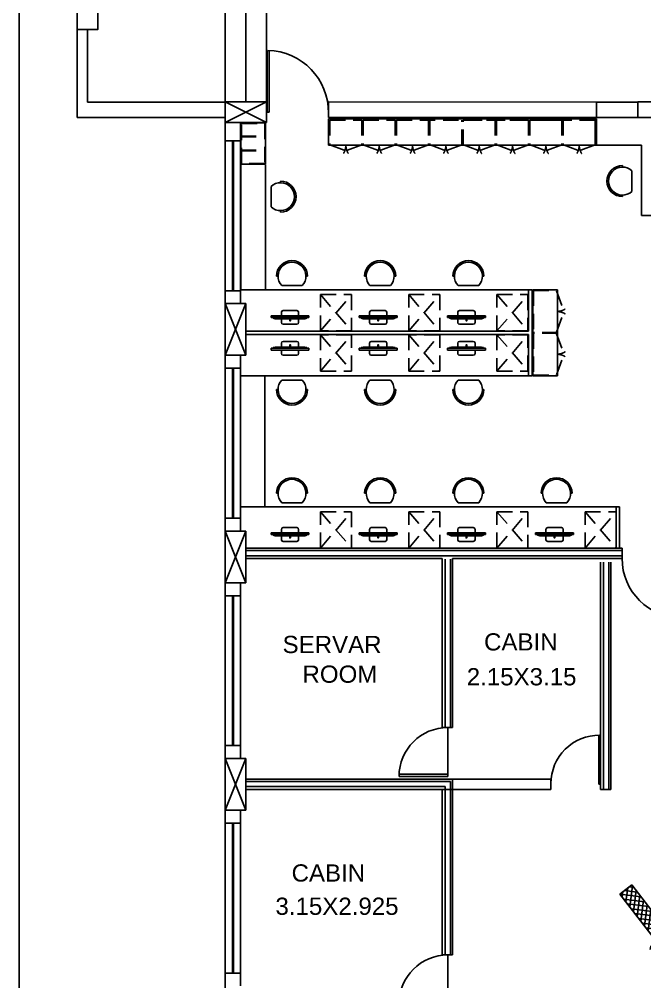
# Model space of a CAD drawing. Extents: x 681461 to 804584, y -183990 to -115925.
# Drawn here: x 681461 to 690539, y -139151 to -125186 of the extents above; entities that cross this region are included whole.
import ezdxf

# ---------------------------------------------------------------- set-up
doc = ezdxf.new("R2010")
doc.units = 0
doc.header["$LTSCALE"] = 900
doc.linetypes.add('HIDDEN', pattern=[0.375, 0.25, -0.125])
for name, color, linetype in [('1', 7, 'CONTINUOUS'), ('2', 7, 'CONTINUOUS'), ('COLUMN', 43, 'CONTINUOUS'), ('DOOR', 163, 'CONTINUOUS'), ('ELE', 50, 'CONTINUOUS'), ('TEXT', 2, 'CONTINUOUS'), ('WALL', 1, 'CONTINUOUS')]:
    doc.layers.add(name, color=color, linetype=linetype)
doc.styles.add('ROMANS', font='arial.ttf')

# ---------------------------------------------------------------- blocks, each defined once
blk = doc.blocks.new('*X78')
at = {"layer": 'DOOR', "color": 3, "linetype": 'CONTINUOUS'}
for p, q in [((690430, -137850), (690245, -137827)), ((690267, -137992), (690293, -137790)), ((690376, -137780), (690315, -137772)), ((690321, -138062), (690360, -137759)), ((690375, -138132), (690414, -137829)), ((690484, -137920), (690181, -137881)), ((690213, -137922), (690223, -137844)), ((690538, -137990), (690235, -137951)), ((690429, -138202), (690468, -137899)), ((690483, -138272), (690522, -137969)), ((690592, -138060), (690289, -138021)), ((690646, -138130), (690343, -138091)), ((690537, -138342), (690576, -138039)), ((690591, -138412), (690630, -138109)), ((690700, -138200), (690397, -138161)), ((690754, -138270), (690451, -138231)), ((690645, -138482), (690684, -138179)), ((690699, -138552), (690738, -138249)), ((690808, -138340), (690505, -138301)), ((690862, -138410), (690559, -138371)), ((690736, -138757), (690792, -138319)), ((690794, -138795), (690846, -138389)), ((690911, -138870), (690976, -138363)), ((691013, -138366), (690978, -138361)), ((691057, -138498), (690613, -138441)), ((691078, -138563), (690668, -138511)), ((690852, -138832), (690906, -138417)), ((691035, -138432), (690908, -138415)), ((690969, -138908), (691031, -138421)), ((690620, -138682), (690626, -138633)), ((691122, -138695), (690628, -138632)), ((690678, -138720), (690696, -138579)), ((691100, -138629), (690698, -138578)), ((691027, -138945), (691077, -138558)), ((691143, -138761), (690642, -138696)), ((691165, -138826), (690764, -138775)), ((691085, -138983), (691122, -138696)), ((691187, -138892), (690885, -138854)), ((691209, -138958), (691007, -138932)), ((691143, -139020), (691167, -138833)), ((691230, -139024), (691129, -139011)), ((691202, -139058), (691213, -138971)), ((691252, -139090), (691250, -139089))]:
    blk.add_line(p, q, dxfattribs=at)

msp = doc.modelspace()

# ---------------------------------------------------------------- linework, layer by layer
at = {"layer": '1', "linetype": 'CONTINUOUS'}
for p, q in [((690215.255, -127331.152), (690215.267, -127308.652)), ((690215.255, -127331.152), (690215.267, -127308.652)), ((690352, -127384.265), (690352, -127683.735)), ((685116, -127610.563), (685116, -127910.033)), ((685252.745, -127557.45), (685252.733, -127534.95)), ((685252.745, -127557.45), (685252.733, -127534.95)), ((690215.041, -127759.348), (690215.053, -127736.848)), ((690215.041, -127759.348), (690215.053, -127736.848)), ((685252.959, -127985.646), (685252.947, -127963.146)), ((685252.959, -127985.646), (685252.947, -127963.146)), ((685194.141, -128914.041), (685216.641, -128914.053)), ((685194.141, -128914.041), (685216.641, -128914.053)), ((685622.338, -128914.255), (685644.838, -128914.267)), ((685622.338, -128914.255), (685644.838, -128914.267)), ((686474.141, -128914.041), (686496.641, -128914.053)), ((686474.141, -128914.041), (686496.641, -128914.053)), ((686902.338, -128914.255), (686924.838, -128914.267)), ((686902.338, -128914.255), (686924.838, -128914.267)), ((687754.141, -128914.041), (687776.641, -128914.053)), ((687754.141, -128914.041), (687776.641, -128914.053)), ((688182.338, -128914.255), (688204.838, -128914.267)), ((688182.338, -128914.255), (688204.838, -128914.267)), ((685569.225, -129051), (685269.754, -129051)), ((686849.225, -129051), (686549.754, -129051)), ((688129.225, -129051), (687829.754, -129051)), ((685569.225, -130421.298), (685269.754, -130421.298)), ((686849.225, -130421.298), (686549.754, -130421.298)), ((688129.225, -130421.298), (687829.754, -130421.298)), ((685194.141, -130558.257), (685216.641, -130558.245)), ((685194.141, -130558.257), (685216.641, -130558.245)), ((685622.338, -130558.043), (685644.838, -130558.031)), ((685622.338, -130558.043), (685644.838, -130558.031)), ((686474.141, -130558.257), (686496.641, -130558.245)), ((686474.141, -130558.257), (686496.641, -130558.245)), ((686902.338, -130558.043), (686924.838, -130558.031)), ((686902.338, -130558.043), (686924.838, -130558.031)), ((687754.141, -130558.257), (687776.641, -130558.245)), ((687754.141, -130558.257), (687776.641, -130558.245)), ((688182.338, -130558.043), (688204.838, -130558.031)), ((688182.338, -130558.043), (688204.838, -130558.031)), ((685194.141, -132064.041), (685216.641, -132064.053)), ((685194.141, -132064.041), (685216.641, -132064.053)), ((685622.338, -132064.255), (685644.838, -132064.267)), ((685622.338, -132064.255), (685644.838, -132064.267)), ((686474.141, -132064.041), (686496.641, -132064.053)), ((686474.141, -132064.041), (686496.641, -132064.053)), ((686902.338, -132064.255), (686924.838, -132064.267)), ((686902.338, -132064.255), (686924.838, -132064.267)), ((687754.141, -132064.041), (687776.641, -132064.053)), ((687754.141, -132064.041), (687776.641, -132064.053)), ((688182.338, -132064.255), (688204.838, -132064.267)), ((688182.338, -132064.255), (688204.838, -132064.267)), ((689034.141, -132064.041), (689056.641, -132064.053)), ((689034.141, -132064.041), (689056.641, -132064.053)), ((689462.338, -132064.255), (689484.838, -132064.267)), ((689462.338, -132064.255), (689484.838, -132064.267)), ((685569.225, -132201), (685269.754, -132201)), ((686849.225, -132201), (686549.754, -132201)), ((688129.225, -132201), (687829.754, -132201)), ((689409.225, -132201), (689109.754, -132201))]:
    msp.add_line(p, q, dxfattribs=at)
at = {"layer": '1', "color": 4, "linetype": 'HIDDEN'}
for p, q in [((685834.489, -129181.149), (686284.489, -129711.149)), ((685834.489, -129708), (686284.489, -129181.149)), ((687114.489, -129181.149), (687564.489, -129711.149)), ((687114.489, -129708), (687564.489, -129181.149)), ((688394.489, -129181.149), (688844.489, -129711.149)), ((688394.489, -129708), (688844.489, -129181.149)), ((685834.489, -130291.149), (686284.489, -129761.149)), ((685834.489, -129764.298), (686284.489, -130291.149)), ((687114.489, -130291.149), (687564.489, -129761.149)), ((687114.489, -129764.298), (687564.489, -130291.149)), ((688394.489, -130291.149), (688844.489, -129761.149)), ((688394.489, -129764.298), (688844.489, -130291.149)), ((685834.489, -132331.149), (686284.489, -132861.149)), ((685834.489, -132858), (686284.489, -132331.149)), ((687114.489, -132331.149), (687564.489, -132861.149)), ((687114.489, -132858), (687564.489, -132331.149)), ((688394.489, -132331.149), (688844.489, -132861.149)), ((688394.489, -132858), (688844.489, -132331.149)), ((689674.489, -132331.149), (690124.489, -132861.149)), ((689674.489, -132858), (690124.489, -132331.149))]:
    msp.add_line(p, q, dxfattribs=at)
at = {"layer": '1', "color": 252}
for p, q in [((687683, -135471), (687683, -136171)), ((689870.532, -136286), (689870.532, -135575.268)), ((689882.823, -136286), (689882.823, -135575.263)), ((686974.496, -136139), (687683, -136139)), ((686973.774, -136171), (687683, -136171)), ((689870.532, -136286), (689899.489, -136286)), ((687683, -138771), (687683, -139471))]:
    msp.add_line(p, q, dxfattribs=at)
at = {"layer": '1', "linetype": 'CONTINUOUS'}
for points in [[(690215.267, -127308.652), (690171.301, -127312.96), (690129.021, -127325.762), (690090.051, -127346.567), (690055.888, -127374.575), (690027.846, -127408.71), (690007.002, -127447.659), (689994.158, -127489.926), (689989.806, -127533.887), (689994.114, -127577.853), (690006.916, -127620.133), (690027.721, -127659.103), (690055.729, -127693.266), (690089.864, -127721.308), (690128.813, -127742.152), (690171.08, -127754.996), (690215.041, -127759.348)], [(690215.267, -127308.652), (690171.301, -127312.96), (690129.021, -127325.762), (690090.051, -127346.567), (690055.888, -127374.575), (690027.846, -127408.71), (690007.002, -127447.659), (689994.158, -127489.926), (689989.806, -127533.887), (689994.114, -127577.853), (690006.916, -127620.133), (690027.721, -127659.103), (690055.729, -127693.266), (690089.864, -127721.308), (690128.813, -127742.152), (690171.08, -127754.996), (690215.041, -127759.348)], [(690352, -127384.265), (690320.808, -127360.839), (690285.709, -127343.817), (690248, -127333.828), (690209.077, -127331.243), (690170.378, -127336.155), (690133.336, -127348.384), (690099.319, -127367.478), (690069.586, -127392.729), (690045.236, -127423.206), (690027.17, -127457.779), (690016.056, -127495.172), (690012.306, -127534), (690016.056, -127572.828), (690027.17, -127610.221), (690045.236, -127644.794), (690069.586, -127675.271), (690099.319, -127700.522), (690133.336, -127719.616), (690170.378, -127731.845), (690209.077, -127736.757), (690248, -127734.172), (690285.709, -127724.183), (690320.808, -127707.161), (690352, -127683.735)], [(685116, -127610.563), (685147.192, -127587.137), (685182.291, -127570.115), (685220, -127560.127), (685258.923, -127557.541), (685297.622, -127562.453), (685334.664, -127574.682), (685368.681, -127593.776), (685398.414, -127619.027), (685422.764, -127649.504), (685440.83, -127684.077), (685451.944, -127721.47), (685455.694, -127760.298), (685451.944, -127799.126), (685440.83, -127836.519), (685422.764, -127871.092), (685398.414, -127901.569), (685368.681, -127926.82), (685334.664, -127945.914), (685297.622, -127958.143), (685258.923, -127963.055), (685220, -127960.47), (685182.291, -127950.481), (685147.192, -127933.459), (685116, -127910.033)], [(685252.733, -127534.95), (685296.699, -127539.258), (685338.979, -127552.06), (685377.949, -127572.865), (685412.112, -127600.873), (685440.154, -127635.008), (685460.998, -127673.957), (685473.842, -127716.224), (685478.194, -127760.185), (685473.886, -127804.151), (685461.084, -127846.431), (685440.279, -127885.401), (685412.271, -127919.564), (685378.136, -127947.606), (685339.187, -127968.45), (685296.92, -127981.294), (685252.959, -127985.646)], [(685252.733, -127534.95), (685296.699, -127539.258), (685338.979, -127552.06), (685377.949, -127572.865), (685412.112, -127600.873), (685440.154, -127635.008), (685460.998, -127673.957), (685473.842, -127716.224), (685478.194, -127760.185), (685473.886, -127804.151), (685461.084, -127846.431), (685440.279, -127885.401), (685412.271, -127919.564), (685378.136, -127947.606), (685339.187, -127968.45), (685296.92, -127981.294), (685252.959, -127985.646)], [(685644.838, -128914.267), (685640.53, -128870.301), (685627.727, -128828.021), (685606.922, -128789.051), (685578.914, -128754.888), (685544.78, -128726.846), (685505.831, -128706.002), (685463.563, -128693.158), (685419.602, -128688.806), (685375.637, -128693.114), (685333.356, -128705.916), (685294.386, -128726.721), (685260.224, -128754.729), (685232.182, -128788.864), (685211.338, -128827.813), (685198.493, -128870.08), (685194.141, -128914.041)], [(685644.838, -128914.267), (685640.53, -128870.301), (685627.727, -128828.021), (685606.922, -128789.051), (685578.914, -128754.888), (685544.78, -128726.846), (685505.831, -128706.002), (685463.563, -128693.158), (685419.602, -128688.806), (685375.637, -128693.114), (685333.356, -128705.916), (685294.386, -128726.721), (685260.224, -128754.729), (685232.182, -128788.864), (685211.338, -128827.813), (685198.493, -128870.08), (685194.141, -128914.041)], [(685569.225, -129051), (685592.651, -129019.808), (685609.672, -128984.709), (685619.661, -128947), (685622.247, -128908.077), (685617.334, -128869.378), (685605.105, -128832.336), (685586.012, -128798.319), (685560.76, -128768.586), (685530.284, -128744.236), (685495.71, -128726.17), (685458.318, -128715.056), (685419.489, -128711.306), (685380.661, -128715.056), (685343.269, -128726.17), (685308.695, -128744.236), (685278.219, -128768.586), (685252.967, -128798.319), (685233.874, -128832.336), (685221.645, -128869.378), (685216.732, -128908.077), (685219.318, -128947), (685229.307, -128984.709), (685246.328, -129019.808), (685269.754, -129051)], [(686924.838, -128914.267), (686920.53, -128870.301), (686907.727, -128828.021), (686886.922, -128789.051), (686858.914, -128754.888), (686824.78, -128726.846), (686785.831, -128706.002), (686743.563, -128693.158), (686699.602, -128688.806), (686655.637, -128693.114), (686613.356, -128705.916), (686574.386, -128726.721), (686540.224, -128754.729), (686512.182, -128788.864), (686491.338, -128827.813), (686478.493, -128870.08), (686474.141, -128914.041)], [(686924.838, -128914.267), (686920.53, -128870.301), (686907.727, -128828.021), (686886.922, -128789.051), (686858.914, -128754.888), (686824.78, -128726.846), (686785.831, -128706.002), (686743.563, -128693.158), (686699.602, -128688.806), (686655.637, -128693.114), (686613.356, -128705.916), (686574.386, -128726.721), (686540.224, -128754.729), (686512.182, -128788.864), (686491.338, -128827.813), (686478.493, -128870.08), (686474.141, -128914.041)], [(686849.225, -129051), (686872.651, -129019.808), (686889.672, -128984.709), (686899.661, -128947), (686902.247, -128908.077), (686897.334, -128869.378), (686885.105, -128832.336), (686866.012, -128798.319), (686840.76, -128768.586), (686810.284, -128744.236), (686775.71, -128726.17), (686738.318, -128715.056), (686699.489, -128711.306), (686660.661, -128715.056), (686623.269, -128726.17), (686588.695, -128744.236), (686558.219, -128768.586), (686532.967, -128798.319), (686513.874, -128832.336), (686501.645, -128869.378), (686496.732, -128908.077), (686499.318, -128947), (686509.307, -128984.709), (686526.328, -129019.808), (686549.754, -129051)], [(688204.838, -128914.267), (688200.53, -128870.301), (688187.727, -128828.021), (688166.922, -128789.051), (688138.914, -128754.888), (688104.78, -128726.846), (688065.831, -128706.002), (688023.563, -128693.158), (687979.602, -128688.806), (687935.637, -128693.114), (687893.356, -128705.916), (687854.386, -128726.721), (687820.224, -128754.729), (687792.182, -128788.864), (687771.338, -128827.813), (687758.493, -128870.08), (687754.141, -128914.041)], [(688204.838, -128914.267), (688200.53, -128870.301), (688187.727, -128828.021), (688166.922, -128789.051), (688138.914, -128754.888), (688104.78, -128726.846), (688065.831, -128706.002), (688023.563, -128693.158), (687979.602, -128688.806), (687935.637, -128693.114), (687893.356, -128705.916), (687854.386, -128726.721), (687820.224, -128754.729), (687792.182, -128788.864), (687771.338, -128827.813), (687758.493, -128870.08), (687754.141, -128914.041)], [(688129.225, -129051), (688152.651, -129019.808), (688169.672, -128984.709), (688179.661, -128947), (688182.247, -128908.077), (688177.334, -128869.378), (688165.105, -128832.336), (688146.012, -128798.319), (688120.76, -128768.586), (688090.284, -128744.236), (688055.71, -128726.17), (688018.318, -128715.056), (687979.489, -128711.306), (687940.661, -128715.056), (687903.269, -128726.17), (687868.695, -128744.236), (687838.219, -128768.586), (687812.967, -128798.319), (687793.874, -128832.336), (687781.645, -128869.378), (687776.732, -128908.077), (687779.318, -128947), (687789.307, -128984.709), (687806.328, -129019.808), (687829.754, -129051)], [(685569.225, -130421.298), (685592.651, -130452.49), (685609.672, -130487.589), (685619.661, -130525.298), (685622.247, -130564.221), (685617.334, -130602.92), (685605.105, -130639.962), (685586.012, -130673.979), (685560.76, -130703.712), (685530.284, -130728.062), (685495.71, -130746.128), (685458.318, -130757.242), (685419.489, -130760.992), (685380.661, -130757.242), (685343.269, -130746.128), (685308.695, -130728.062), (685278.219, -130703.712), (685252.967, -130673.979), (685233.874, -130639.962), (685221.645, -130602.92), (685216.732, -130564.221), (685219.318, -130525.298), (685229.307, -130487.589), (685246.328, -130452.49), (685269.754, -130421.298)], [(686849.225, -130421.298), (686872.651, -130452.49), (686889.672, -130487.589), (686899.661, -130525.298), (686902.247, -130564.221), (686897.334, -130602.92), (686885.105, -130639.962), (686866.012, -130673.979), (686840.76, -130703.712), (686810.284, -130728.062), (686775.71, -130746.128), (686738.318, -130757.242), (686699.489, -130760.992), (686660.661, -130757.242), (686623.269, -130746.128), (686588.695, -130728.062), (686558.219, -130703.712), (686532.967, -130673.979), (686513.874, -130639.962), (686501.645, -130602.92), (686496.732, -130564.221), (686499.318, -130525.298), (686509.307, -130487.589), (686526.328, -130452.49), (686549.754, -130421.298)], [(688129.225, -130421.298), (688152.651, -130452.49), (688169.672, -130487.589), (688179.661, -130525.298), (688182.247, -130564.221), (688177.334, -130602.92), (688165.105, -130639.962), (688146.012, -130673.979), (688120.76, -130703.712), (688090.284, -130728.062), (688055.71, -130746.128), (688018.318, -130757.242), (687979.489, -130760.992), (687940.661, -130757.242), (687903.269, -130746.128), (687868.695, -130728.062), (687838.219, -130703.712), (687812.967, -130673.979), (687793.874, -130639.962), (687781.645, -130602.92), (687776.732, -130564.221), (687779.318, -130525.298), (687789.307, -130487.589), (687806.328, -130452.49), (687829.754, -130421.298)], [(685644.838, -130558.031), (685640.53, -130601.997), (685627.727, -130644.277), (685606.922, -130683.247), (685578.914, -130717.41), (685544.78, -130745.452), (685505.831, -130766.296), (685463.563, -130779.14), (685419.602, -130783.492), (685375.637, -130779.184), (685333.356, -130766.382), (685294.386, -130745.577), (685260.224, -130717.569), (685232.182, -130683.434), (685211.338, -130644.485), (685198.493, -130602.218), (685194.141, -130558.257)], [(685644.838, -130558.031), (685640.53, -130601.997), (685627.727, -130644.277), (685606.922, -130683.247), (685578.914, -130717.41), (685544.78, -130745.452), (685505.831, -130766.296), (685463.563, -130779.14), (685419.602, -130783.492), (685375.637, -130779.184), (685333.356, -130766.382), (685294.386, -130745.577), (685260.224, -130717.569), (685232.182, -130683.434), (685211.338, -130644.485), (685198.493, -130602.218), (685194.141, -130558.257)], [(686924.838, -130558.031), (686920.53, -130601.997), (686907.727, -130644.277), (686886.922, -130683.247), (686858.914, -130717.41), (686824.78, -130745.452), (686785.831, -130766.296), (686743.563, -130779.14), (686699.602, -130783.492), (686655.637, -130779.184), (686613.356, -130766.382), (686574.386, -130745.577), (686540.224, -130717.569), (686512.182, -130683.434), (686491.338, -130644.485), (686478.493, -130602.218), (686474.141, -130558.257)], [(686924.838, -130558.031), (686920.53, -130601.997), (686907.727, -130644.277), (686886.922, -130683.247), (686858.914, -130717.41), (686824.78, -130745.452), (686785.831, -130766.296), (686743.563, -130779.14), (686699.602, -130783.492), (686655.637, -130779.184), (686613.356, -130766.382), (686574.386, -130745.577), (686540.224, -130717.569), (686512.182, -130683.434), (686491.338, -130644.485), (686478.493, -130602.218), (686474.141, -130558.257)], [(688204.838, -130558.031), (688200.53, -130601.997), (688187.727, -130644.277), (688166.922, -130683.247), (688138.914, -130717.41), (688104.78, -130745.452), (688065.831, -130766.296), (688023.563, -130779.14), (687979.602, -130783.492), (687935.637, -130779.184), (687893.356, -130766.382), (687854.386, -130745.577), (687820.224, -130717.569), (687792.182, -130683.434), (687771.338, -130644.485), (687758.493, -130602.218), (687754.141, -130558.257)], [(688204.838, -130558.031), (688200.53, -130601.997), (688187.727, -130644.277), (688166.922, -130683.247), (688138.914, -130717.41), (688104.78, -130745.452), (688065.831, -130766.296), (688023.563, -130779.14), (687979.602, -130783.492), (687935.637, -130779.184), (687893.356, -130766.382), (687854.386, -130745.577), (687820.224, -130717.569), (687792.182, -130683.434), (687771.338, -130644.485), (687758.493, -130602.218), (687754.141, -130558.257)], [(685644.838, -132064.267), (685640.53, -132020.301), (685627.727, -131978.021), (685606.922, -131939.051), (685578.914, -131904.888), (685544.78, -131876.846), (685505.831, -131856.002), (685463.563, -131843.158), (685419.602, -131838.806), (685375.637, -131843.114), (685333.356, -131855.916), (685294.386, -131876.721), (685260.224, -131904.729), (685232.182, -131938.864), (685211.338, -131977.813), (685198.493, -132020.08), (685194.141, -132064.041)], [(685644.838, -132064.267), (685640.53, -132020.301), (685627.727, -131978.021), (685606.922, -131939.051), (685578.914, -131904.888), (685544.78, -131876.846), (685505.831, -131856.002), (685463.563, -131843.158), (685419.602, -131838.806), (685375.637, -131843.114), (685333.356, -131855.916), (685294.386, -131876.721), (685260.224, -131904.729), (685232.182, -131938.864), (685211.338, -131977.813), (685198.493, -132020.08), (685194.141, -132064.041)], [(685569.225, -132201), (685592.651, -132169.808), (685609.672, -132134.709), (685619.661, -132097), (685622.247, -132058.077), (685617.334, -132019.378), (685605.105, -131982.336), (685586.012, -131948.319), (685560.76, -131918.586), (685530.284, -131894.236), (685495.71, -131876.17), (685458.318, -131865.056), (685419.489, -131861.306), (685380.661, -131865.056), (685343.269, -131876.17), (685308.695, -131894.236), (685278.219, -131918.586), (685252.967, -131948.319), (685233.874, -131982.336), (685221.645, -132019.378), (685216.732, -132058.077), (685219.318, -132097), (685229.307, -132134.709), (685246.328, -132169.808), (685269.754, -132201)], [(686924.838, -132064.267), (686920.53, -132020.301), (686907.727, -131978.021), (686886.922, -131939.051), (686858.914, -131904.888), (686824.78, -131876.846), (686785.831, -131856.002), (686743.563, -131843.158), (686699.602, -131838.806), (686655.637, -131843.114), (686613.356, -131855.916), (686574.386, -131876.721), (686540.224, -131904.729), (686512.182, -131938.864), (686491.338, -131977.813), (686478.493, -132020.08), (686474.141, -132064.041)], [(686924.838, -132064.267), (686920.53, -132020.301), (686907.727, -131978.021), (686886.922, -131939.051), (686858.914, -131904.888), (686824.78, -131876.846), (686785.831, -131856.002), (686743.563, -131843.158), (686699.602, -131838.806), (686655.637, -131843.114), (686613.356, -131855.916), (686574.386, -131876.721), (686540.224, -131904.729), (686512.182, -131938.864), (686491.338, -131977.813), (686478.493, -132020.08), (686474.141, -132064.041)], [(686849.225, -132201), (686872.651, -132169.808), (686889.672, -132134.709), (686899.661, -132097), (686902.247, -132058.077), (686897.334, -132019.378), (686885.105, -131982.336), (686866.012, -131948.319), (686840.76, -131918.586), (686810.284, -131894.236), (686775.71, -131876.17), (686738.318, -131865.056), (686699.489, -131861.306), (686660.661, -131865.056), (686623.269, -131876.17), (686588.695, -131894.236), (686558.219, -131918.586), (686532.967, -131948.319), (686513.874, -131982.336), (686501.645, -132019.378), (686496.732, -132058.077), (686499.318, -132097), (686509.307, -132134.709), (686526.328, -132169.808), (686549.754, -132201)], [(688204.838, -132064.267), (688200.53, -132020.301), (688187.727, -131978.021), (688166.922, -131939.051), (688138.914, -131904.888), (688104.78, -131876.846), (688065.831, -131856.002), (688023.563, -131843.158), (687979.602, -131838.806), (687935.637, -131843.114), (687893.356, -131855.916), (687854.386, -131876.721), (687820.224, -131904.729), (687792.182, -131938.864), (687771.338, -131977.813), (687758.493, -132020.08), (687754.141, -132064.041)], [(688204.838, -132064.267), (688200.53, -132020.301), (688187.727, -131978.021), (688166.922, -131939.051), (688138.914, -131904.888), (688104.78, -131876.846), (688065.831, -131856.002), (688023.563, -131843.158), (687979.602, -131838.806), (687935.637, -131843.114), (687893.356, -131855.916), (687854.386, -131876.721), (687820.224, -131904.729), (687792.182, -131938.864), (687771.338, -131977.813), (687758.493, -132020.08), (687754.141, -132064.041)], [(688129.225, -132201), (688152.651, -132169.808), (688169.672, -132134.709), (688179.661, -132097), (688182.247, -132058.077), (688177.334, -132019.378), (688165.105, -131982.336), (688146.012, -131948.319), (688120.76, -131918.586), (688090.284, -131894.236), (688055.71, -131876.17), (688018.318, -131865.056), (687979.489, -131861.306), (687940.661, -131865.056), (687903.269, -131876.17), (687868.695, -131894.236), (687838.219, -131918.586), (687812.967, -131948.319), (687793.874, -131982.336), (687781.645, -132019.378), (687776.732, -132058.077), (687779.318, -132097), (687789.307, -132134.709), (687806.328, -132169.808), (687829.754, -132201)], [(689484.838, -132064.267), (689480.53, -132020.301), (689467.727, -131978.021), (689446.922, -131939.051), (689418.914, -131904.888), (689384.78, -131876.846), (689345.831, -131856.002), (689303.563, -131843.158), (689259.602, -131838.806), (689215.637, -131843.114), (689173.356, -131855.916), (689134.386, -131876.721), (689100.224, -131904.729), (689072.182, -131938.864), (689051.338, -131977.813), (689038.493, -132020.08), (689034.141, -132064.041)], [(689484.838, -132064.267), (689480.53, -132020.301), (689467.727, -131978.021), (689446.922, -131939.051), (689418.914, -131904.888), (689384.78, -131876.846), (689345.831, -131856.002), (689303.563, -131843.158), (689259.602, -131838.806), (689215.637, -131843.114), (689173.356, -131855.916), (689134.386, -131876.721), (689100.224, -131904.729), (689072.182, -131938.864), (689051.338, -131977.813), (689038.493, -132020.08), (689034.141, -132064.041)], [(689409.225, -132201), (689432.651, -132169.808), (689449.672, -132134.709), (689459.661, -132097), (689462.247, -132058.077), (689457.334, -132019.378), (689445.105, -131982.336), (689426.012, -131948.319), (689400.76, -131918.586), (689370.284, -131894.236), (689335.71, -131876.17), (689298.318, -131865.056), (689259.489, -131861.306), (689220.661, -131865.056), (689183.269, -131876.17), (689148.695, -131894.236), (689118.219, -131918.586), (689092.967, -131948.319), (689073.874, -131982.336), (689061.645, -132019.378), (689056.732, -132058.077), (689059.318, -132097), (689069.307, -132134.709), (689086.328, -132169.808), (689109.754, -132201)]]:
    msp.add_lwpolyline(points, dxfattribs=at)
at = {"layer": '1', "color": 4, "linetype": 'HIDDEN'}
for points in [[(685834.489, -129181.149), (686284.489, -129181.149), (686284.489, -129708), (685834.489, -129708)], [(687114.489, -129181.149), (687564.489, -129181.149), (687564.489, -129708), (687114.489, -129708)], [(688394.489, -129181.149), (688844.489, -129181.149), (688844.489, -129708), (688394.489, -129708)], [(685834.489, -130291.149), (686284.489, -130291.149), (686284.489, -129764.298), (685834.489, -129764.298)], [(687114.489, -130291.149), (687564.489, -130291.149), (687564.489, -129764.298), (687114.489, -129764.298)], [(688394.489, -130291.149), (688844.489, -130291.149), (688844.489, -129764.298), (688394.489, -129764.298)], [(685834.489, -132331.149), (686284.489, -132331.149), (686284.489, -132858), (685834.489, -132858)], [(687114.489, -132331.149), (687564.489, -132331.149), (687564.489, -132858), (687114.489, -132858)], [(688394.489, -132331.149), (688844.489, -132331.149), (688844.489, -132858), (688394.489, -132858)], [(689674.489, -132331.149), (690124.489, -132331.149), (690124.489, -132858), (689674.489, -132858)]]:
    msp.add_lwpolyline(points, close=True, dxfattribs=at)
at = {"layer": '1', "color": 252}
for centre, radius, start in [((687683, -136171), 709.226, 90), ((689877.177, -136275.24), 700, 89.5378421), ((687683, -139471), 709.226, 90)]:
    msp.add_arc(centre, radius, start, 180, dxfattribs=at)
at = {"layer": '2', "color": 4, "linetype": 'CONTINUOUS'}
for p, q in [((685266, -129487.216), (685266, -129437)), ((685491, -129412), (685291, -129412)), ((685516, -129487.216), (685516, -129437)), ((686546, -129487.216), (686546, -129437)), ((686771, -129412), (686571, -129412)), ((686796, -129487.216), (686796, -129437)), ((687826, -129487.216), (687826, -129437)), ((688051, -129412), (687851, -129412)), ((688076, -129487.216), (688076, -129437)), ((685666, -129487.216), (685116, -129487.216)), ((685116, -129487.216), (685116, -129512)), ((685666, -129512), (685116, -129512)), ((685145.159, -129521.299), (685145.159, -129512)), ((685145.159, -129521.299), (685174.318, -129530.599)), ((685607.682, -129530.599), (685174.318, -129530.599)), ((685266, -129587), (685266, -129530.599)), ((685391, -129512), (685391, -129565.12)), ((685516, -129587), (685516, -129530.599)), ((685636.841, -129521.299), (685607.682, -129530.599)), ((685636.841, -129521.299), (685636.841, -129512)), ((685666, -129487.216), (685666, -129512)), ((686946, -129487.216), (686396, -129487.216)), ((686396, -129487.216), (686396, -129512)), ((686946, -129512), (686396, -129512)), ((686425.159, -129521.299), (686425.159, -129512)), ((686425.159, -129521.299), (686454.318, -129530.599)), ((686887.682, -129530.599), (686454.318, -129530.599)), ((686546, -129587), (686546, -129530.599)), ((686671, -129512), (686671, -129565.12)), ((686796, -129587), (686796, -129530.599)), ((686916.841, -129521.299), (686887.682, -129530.599)), ((686916.841, -129521.299), (686916.841, -129512)), ((686946, -129487.216), (686946, -129512)), ((688226, -129487.216), (687676, -129487.216)), ((687676, -129487.216), (687676, -129512)), ((688226, -129512), (687676, -129512)), ((687705.159, -129521.299), (687705.159, -129512)), ((687705.159, -129521.299), (687734.318, -129530.599)), ((688167.682, -129530.599), (687734.318, -129530.599)), ((687826, -129587), (687826, -129530.599)), ((687951, -129512), (687951, -129565.12)), ((688076, -129587), (688076, -129530.599)), ((688196.841, -129521.299), (688167.682, -129530.599)), ((688196.841, -129521.299), (688196.841, -129512)), ((688226, -129487.216), (688226, -129512)), ((685491, -129612), (685291, -129612)), ((686771, -129612), (686571, -129612)), ((688051, -129612), (687851, -129612)), ((685491, -129860.298), (685291, -129860.298)), ((686771, -129860.298), (686571, -129860.298)), ((688051, -129860.298), (687851, -129860.298)), ((685116, -129985.082), (685116, -129960.298)), ((685666, -129960.298), (685116, -129960.298)), ((685666, -129985.082), (685116, -129985.082)), ((685145.159, -129950.999), (685174.318, -129941.699)), ((685145.159, -129950.999), (685145.159, -129960.298)), ((685607.682, -129941.699), (685174.318, -129941.699)), ((685266, -129885.298), (685266, -129941.699)), ((685266, -129985.082), (685266, -130035.298)), ((685391, -129960.298), (685391, -129907.178)), ((685516, -129885.298), (685516, -129941.699)), ((685516, -129985.082), (685516, -130035.298)), ((685636.841, -129950.999), (685607.682, -129941.699)), ((685636.841, -129950.999), (685636.841, -129960.298)), ((685666, -129985.082), (685666, -129960.298)), ((686396, -129985.082), (686396, -129960.298)), ((686946, -129960.298), (686396, -129960.298)), ((686946, -129985.082), (686396, -129985.082)), ((686425.159, -129950.999), (686454.318, -129941.699)), ((686425.159, -129950.999), (686425.159, -129960.298)), ((686887.682, -129941.699), (686454.318, -129941.699)), ((686546, -129885.298), (686546, -129941.699)), ((686546, -129985.082), (686546, -130035.298)), ((686671, -129960.298), (686671, -129907.178)), ((686796, -129885.298), (686796, -129941.699)), ((686796, -129985.082), (686796, -130035.298)), ((686916.841, -129950.999), (686887.682, -129941.699)), ((686916.841, -129950.999), (686916.841, -129960.298)), ((686946, -129985.082), (686946, -129960.298)), ((687676, -129985.082), (687676, -129960.298)), ((688226, -129960.298), (687676, -129960.298)), ((688226, -129985.082), (687676, -129985.082)), ((687705.159, -129950.999), (687734.318, -129941.699)), ((687705.159, -129950.999), (687705.159, -129960.298)), ((688167.682, -129941.699), (687734.318, -129941.699)), ((687826, -129885.298), (687826, -129941.699)), ((687826, -129985.082), (687826, -130035.298)), ((687951, -129960.298), (687951, -129907.178)), ((688076, -129885.298), (688076, -129941.699)), ((688076, -129985.082), (688076, -130035.298)), ((688196.841, -129950.999), (688167.682, -129941.699)), ((688196.841, -129950.999), (688196.841, -129960.298)), ((688226, -129985.082), (688226, -129960.298)), ((685491, -130060.298), (685291, -130060.298)), ((686771, -130060.298), (686571, -130060.298)), ((688051, -130060.298), (687851, -130060.298)), ((685666, -132637.216), (685116, -132637.216)), ((685116, -132637.216), (685116, -132662)), ((685666, -132662), (685116, -132662)), ((685145.159, -132671.299), (685145.159, -132662)), ((685266, -132637.216), (685266, -132587)), ((685491, -132562), (685291, -132562)), ((685391, -132662), (685391, -132715.12)), ((685516, -132637.216), (685516, -132587)), ((685636.841, -132671.299), (685636.841, -132662)), ((685666, -132637.216), (685666, -132662)), ((686946, -132637.216), (686396, -132637.216)), ((686396, -132637.216), (686396, -132662)), ((686946, -132662), (686396, -132662)), ((686425.159, -132671.299), (686425.159, -132662)), ((686546, -132637.216), (686546, -132587)), ((686771, -132562), (686571, -132562)), ((686671, -132662), (686671, -132715.12)), ((686796, -132637.216), (686796, -132587)), ((686916.841, -132671.299), (686916.841, -132662)), ((686946, -132637.216), (686946, -132662)), ((688226, -132637.216), (687676, -132637.216)), ((687676, -132637.216), (687676, -132662)), ((688226, -132662), (687676, -132662)), ((687705.159, -132671.299), (687705.159, -132662)), ((687826, -132637.216), (687826, -132587)), ((688051, -132562), (687851, -132562)), ((687951, -132662), (687951, -132715.12)), ((688076, -132637.216), (688076, -132587)), ((688196.841, -132671.299), (688196.841, -132662)), ((688226, -132637.216), (688226, -132662)), ((689506, -132637.216), (688956, -132637.216)), ((688956, -132637.216), (688956, -132662)), ((689506, -132662), (688956, -132662)), ((688985.159, -132671.299), (688985.159, -132662)), ((689106, -132637.216), (689106, -132587)), ((689331, -132562), (689131, -132562)), ((689231, -132662), (689231, -132715.12)), ((689356, -132637.216), (689356, -132587)), ((689476.841, -132671.299), (689476.841, -132662)), ((689506, -132637.216), (689506, -132662)), ((685145.159, -132671.299), (685174.318, -132680.599)), ((685607.682, -132680.599), (685174.318, -132680.599)), ((685266, -132737), (685266, -132680.599)), ((685491, -132762), (685291, -132762)), ((685516, -132737), (685516, -132680.599)), ((685636.841, -132671.299), (685607.682, -132680.599)), ((686425.159, -132671.299), (686454.318, -132680.599)), ((686887.682, -132680.599), (686454.318, -132680.599)), ((686546, -132737), (686546, -132680.599)), ((686771, -132762), (686571, -132762)), ((686796, -132737), (686796, -132680.599)), ((686916.841, -132671.299), (686887.682, -132680.599)), ((687705.159, -132671.299), (687734.318, -132680.599)), ((688167.682, -132680.599), (687734.318, -132680.599)), ((687826, -132737), (687826, -132680.599)), ((688051, -132762), (687851, -132762)), ((688076, -132737), (688076, -132680.599)), ((688196.841, -132671.299), (688167.682, -132680.599)), ((688985.159, -132671.299), (689014.318, -132680.599)), ((689447.682, -132680.599), (689014.318, -132680.599)), ((689106, -132737), (689106, -132680.599)), ((689331, -132762), (689131, -132762)), ((689356, -132737), (689356, -132680.599)), ((689476.841, -132671.299), (689447.682, -132680.599))]:
    msp.add_line(p, q, dxfattribs=at)
for points in [[(685396.059, -129560.273), (685386.044, -129560.273), (685386.044, -129530.599), (685396.059, -129530.599)], [(686676.059, -129560.273), (686666.044, -129560.273), (686666.044, -129530.599), (686676.059, -129530.599)], [(687956.059, -129560.273), (687946.044, -129560.273), (687946.044, -129530.599), (687956.059, -129530.599)], [(685396.059, -129912.025), (685386.044, -129912.025), (685386.044, -129941.699), (685396.059, -129941.699)], [(686676.059, -129912.025), (686666.044, -129912.025), (686666.044, -129941.699), (686676.059, -129941.699)], [(687956.059, -129912.025), (687946.044, -129912.025), (687946.044, -129941.699), (687956.059, -129941.699)], [(685396.059, -132710.273), (685386.044, -132710.273), (685386.044, -132680.599), (685396.059, -132680.599)], [(686676.059, -132710.273), (686666.044, -132710.273), (686666.044, -132680.599), (686676.059, -132680.599)], [(687956.059, -132710.273), (687946.044, -132710.273), (687946.044, -132680.599), (687956.059, -132680.599)], [(689236.059, -132710.273), (689226.044, -132710.273), (689226.044, -132680.599), (689236.059, -132680.599)]]:
    msp.add_lwpolyline(points, close=True, dxfattribs=at)
for centre, start, end in [((685291, -129437), 90, 180), ((685491, -129437), 360, 90), ((686571, -129437), 90, 180), ((686771, -129437), 360, 90), ((687851, -129437), 90, 180), ((688051, -129437), 360, 90), ((685291, -129587), 180, 270), ((685491, -129587), 270, 360), ((686571, -129587), 180, 270), ((686771, -129587), 270, 360), ((687851, -129587), 180, 270), ((688051, -129587), 270, 360), ((685291, -129885.298), 90, 180), ((685491, -129885.298), 0, 90), ((686571, -129885.298), 90, 180), ((686771, -129885.298), 0, 90), ((687851, -129885.298), 90, 180), ((688051, -129885.298), 0, 90), ((685291, -130035.298), 180, 270), ((685491, -130035.298), 270, 0), ((686571, -130035.298), 180, 270), ((686771, -130035.298), 270, 0), ((687851, -130035.298), 180, 270), ((688051, -130035.298), 270, 0), ((685291, -132587), 90, 180), ((685491, -132587), 360, 90), ((686571, -132587), 90, 180), ((686771, -132587), 360, 90), ((687851, -132587), 90, 180), ((688051, -132587), 360, 90), ((689131, -132587), 90, 180), ((689331, -132587), 360, 90), ((685291, -132737), 180, 270), ((685491, -132737), 270, 360), ((686571, -132737), 180, 270), ((686771, -132737), 270, 360), ((687851, -132737), 180, 270), ((688051, -132737), 270, 360), ((689131, -132737), 180, 270), ((689331, -132737), 270, 360)]:
    msp.add_arc(centre, 25, start, end, dxfattribs=at)
at = {"layer": 'COLUMN'}
for p, q in [((684448.864, -126611.774), (684448.864, -126386.774)), ((684449.489, -126386.149), (685049.489, -126686.149)), ((685049.489, -126386.149), (684449.489, -126686.149)), ((684449.489, -126386.149), (685049.489, -126386.149)), ((684449.489, -126686.149), (684449.489, -126386.149)), ((684449.489, -126611.149), (684449.489, -126386.149)), ((684449.489, -126611.149), (684449.489, -126386.149)), ((685049.489, -126386.149), (685049.489, -126686.149)), ((685949.489, -126386.277), (685949.489, -126611.774)), ((684673.864, -126686.149), (684448.864, -126686.149)), ((685049.489, -126686.149), (684449.489, -126686.149)), ((684673.864, -129311.149), (684448.864, -129311.149)), ((684449.489, -130061.149), (684749.489, -129311.149)), ((684449.489, -129311.149), (684749.489, -130061.149)), ((684449.489, -130061.149), (684449.489, -129311.149)), ((684449.489, -129311.149), (684749.489, -129311.149)), ((684749.489, -129311.149), (684749.489, -130061.149)), ((684749.489, -130061.149), (684449.489, -130061.149)), ((684449.489, -132611.149), (684749.489, -132611.149)), ((684449.489, -133361.149), (684449.489, -132611.149)), ((684449.489, -132611.149), (684749.489, -133361.149)), ((684449.489, -133361.149), (684749.489, -132611.149)), ((684749.489, -132611.149), (684749.489, -133361.149)), ((684749.489, -133361.149), (684449.489, -133361.149)), ((684449.489, -136661.149), (684749.489, -135911.149)), ((684449.489, -135911.149), (684749.489, -136661.149)), ((684449.489, -136661.149), (684449.489, -135911.149)), ((684449.489, -135911.149), (684749.489, -135911.149)), ((684749.489, -135911.149), (684749.489, -136661.149)), ((684749.489, -136661.149), (684449.489, -136661.149))]:
    msp.add_line(p, q, dxfattribs=at)
at = {"layer": 'DOOR', "color": 222, "linetype": 'BYBLOCK'}
for p, q in [((684447.614, -121886.149), (684447.614, -126386.774)), ((684747.614, -124251.774), (684747.614, -126387.399)), ((685047.614, -124251.774), (685047.614, -126387.399))]:
    msp.add_line(p, q, dxfattribs=at)
at = {"layer": 'DOOR', "color": 7}
for p, q in [((682299.489, -125336.149), (682299.489, -126612.399)), ((682449.489, -125336.149), (682449.489, -126386.774)), ((684448.864, -126386.774), (682449.489, -126386.774)), ((685949.489, -126386.277), (689840.256, -126386.83)), ((689840.256, -126611.774), (689840.256, -126386.83)), ((690440.256, -126386.149), (690700.114, -126386.149)), ((690440.256, -126611.774), (690440.256, -126386.149)), ((684448.864, -126612.399), (682299.489, -126612.399)), ((685949.489, -126611.774), (689840.256, -126611.774)), ((687097.728, -126611.774), (687383.467, -126611.774)), ((690440.256, -126611.774), (690700.114, -126611.774)), ((684448.864, -126951.444), (684449.489, -126686.149)), ((684673.864, -126686.149), (684673.864, -126951.444)), ((684673.864, -126951.444), (684448.864, -126951.444)), ((684448.864, -129124.274), (684448.864, -129311.149)), ((684673.864, -129124.274), (684448.864, -129124.274)), ((684673.864, -129311.149), (684673.864, -129124.274)), ((684449.489, -130249.274), (684449.489, -130061.149)), ((684674.489, -130249.274), (684674.489, -130061.149)), ((684674.489, -130249.274), (684449.489, -130249.274)), ((684449.489, -132424.274), (684449.489, -132611.149)), ((684674.489, -132424.274), (684449.489, -132424.274)), ((684674.489, -132611.149), (684674.489, -132424.274)), ((684449.489, -133549.274), (684449.489, -133361.149)), ((684674.489, -133549.274), (684674.489, -133361.149)), ((684674.489, -133549.274), (684449.489, -133549.274)), ((684674.489, -135724.274), (684449.489, -135724.274)), ((684449.489, -135724.274), (684449.489, -136849.274)), ((684449.489, -136174.274), (684449.489, -135724.274)), ((684674.489, -135911.149), (684674.489, -135724.274)), ((684674.489, -136661.149), (684674.489, -136849.274)), ((684674.489, -136849.274), (684449.489, -136849.274)), ((684449.489, -139024.274), (684449.489, -139474.274)), ((684674.489, -139024.274), (684449.489, -139024.274)), ((684449.489, -139024.274), (684449.489, -139884.274)), ((684674.489, -139024.274), (684674.489, -139211.149))]:
    msp.add_line(p, q, dxfattribs=at)
at = {"layer": 'DOOR', "color": 17, "linetype": 'BYBLOCK'}
for p, q in [((685949.489, -126629.774), (689840.256, -126629.774)), ((685949.489, -126629.774), (685949.489, -127011.774)), ((689830.256, -127011.774), (689830.256, -126639.774)), ((689840.256, -127011.774), (689840.256, -126629.774)), ((685949.489, -127011.774), (689840.256, -127011.774)), ((688914.489, -129111.149), (688914.489, -130361.149)), ((688914.489, -129111.149), (689274.489, -129111.149)), ((689274.489, -129111.149), (689274.489, -130361.149)), ((688914.489, -130361.149), (689274.489, -130361.149))]:
    msp.add_line(p, q, dxfattribs=at)
at = {"layer": 'DOOR', "color": 17, "linetype": 'HIDDEN'}
for p, q in [((685969.489, -126649.774), (685969.489, -127011.774)), ((685969.489, -126649.774), (686433.335, -126649.774)), ((686433.335, -126649.774), (686433.335, -127011.774)), ((686453.335, -126649.774), (686453.335, -127011.774)), ((686453.335, -126649.774), (686917.181, -126649.774)), ((686917.181, -126649.774), (686917.181, -127011.774)), ((686937.181, -126649.774), (686937.181, -127011.774)), ((686937.181, -126649.774), (687884.873, -126649.774)), ((687401.027, -126649.774), (687401.027, -127011.774)), ((687421.027, -126649.774), (687421.027, -127011.774)), ((687884.873, -127011.774), (687884.873, -126649.774)), ((687904.873, -127011.774), (687904.873, -126649.774)), ((687904.873, -126649.774), (689820.256, -126649.774)), ((688852.564, -126649.774), (687904.873, -126649.774)), ((688368.718, -126649.774), (688368.718, -127011.774)), ((688388.718, -126649.774), (688388.718, -127011.774)), ((688852.564, -126649.774), (688852.564, -127011.774)), ((689336.41, -126649.774), (688872.564, -126649.774)), ((688872.564, -126649.774), (688872.564, -127011.774)), ((689336.41, -126649.774), (689336.41, -127011.774)), ((689820.256, -126649.774), (689356.41, -126649.774)), ((689356.41, -126649.774), (689356.41, -127011.774)), ((689820.256, -127011.774), (689820.256, -126649.774)), ((689820.256, -126649.774), (689820.256, -127011.774)), ((684677, -126884), (685034, -126884)), ((684677, -126894), (685034, -126894)), ((685971, -127008), (686176, -127084)), ((686431.825, -127008), (686226.825, -127084)), ((686454.846, -127008), (686659.846, -127084)), ((686915.671, -127008), (686710.671, -127084)), ((686938.692, -127008), (687143.692, -127084)), ((687399.516, -127008), (687194.516, -127084)), ((687422.537, -127008), (687627.537, -127084)), ((687883.362, -127008), (687678.362, -127084)), ((687906.383, -127008), (688111.383, -127084)), ((688367.208, -127008), (688162.208, -127084)), ((688390.229, -127008), (688595.229, -127084)), ((688851.054, -127008), (688646.054, -127084)), ((688874.075, -127008), (689079.075, -127084)), ((689334.899, -127008), (689129.899, -127084)), ((689357.921, -127008), (689562.921, -127084)), ((689818.745, -127008), (689613.745, -127084)), ((684677, -127084), (685034, -127084)), ((684677, -127094), (685034, -127094)), ((688924.489, -129121.149), (688924.489, -129731.149)), ((688924.489, -129121.149), (689274.489, -129121.149)), ((689258, -129128.324), (689360.273, -129404.193)), ((689258, -129723.974), (689360.273, -129448.105)), ((689274.489, -129731.149), (688924.489, -129731.149)), ((689274.489, -129741.149), (688924.489, -129741.149)), ((688924.489, -129741.149), (688924.489, -130351.149)), ((689258, -129748.324), (689360.273, -130024.193)), ((689258, -130343.974), (689360.273, -130068.105)), ((688924.489, -130351.149), (689274.489, -130351.149))]:
    msp.add_line(p, q, dxfattribs=at)
at = {"layer": 'DOOR', "color": 30, "linetype": 'BYBLOCK'}
for p, q in [((689840.256, -127011.774), (690490.256, -127011.774)), ((690490.256, -128031.774), (690490.256, -127011.774)), ((690490.256, -128031.774), (691110.256, -128031.774)), ((684749.489, -129111.149), (688854.489, -129111.149)), ((688854.489, -129111.149), (688854.489, -129711.149)), ((688854.489, -129111.149), (688904.489, -129111.149)), ((688904.489, -129111.149), (688904.489, -130361.149)), ((684749.489, -129711.149), (688854.489, -129711.149)), ((684749.489, -129761.149), (688854.489, -129761.149)), ((688854.489, -129761.149), (688854.489, -130361.149)), ((684674.489, -130361.149), (688854.489, -130361.149)), ((685024.489, -130361.149), (685024.489, -132261.149)), ((688854.489, -130361.149), (688904.489, -130361.149)), ((684674.489, -132261.149), (690174.489, -132261.149)), ((690124.489, -132261.149), (690124.489, -132861.149)), ((690174.489, -132261.149), (690174.489, -132861.149))]:
    msp.add_line(p, q, dxfattribs=at)
at = {"layer": 'DOOR', "color": 3, "linetype": 'BYBLOCK'}
for p, q in [((690349.45, -137745.953), (690178.55, -137878.047)), ((690882.11, -138435.093), (690349.45, -137745.953)), ((690711.21, -138567.188), (690178.55, -137878.047))]:
    msp.add_line(p, q, dxfattribs=at)
at = {"layer": 'DOOR', "color": 222, "linetype": 'BYBLOCK'}
for points in [[(681460.991, -120785.896), (703227.991, -120785.896), (703227.991, -183989.95), (681460.991, -183989.95)], [(682299.489, -125036.149), (682599.489, -125036.149), (682599.489, -125336.149), (682299.489, -125336.149)]]:
    msp.add_lwpolyline(points, close=True, dxfattribs=at)
at = {"layer": 'DOOR', "color": 17, "linetype": 'BYBLOCK'}
msp.add_lwpolyline([(685034, -127289), (684677, -127289), (684677, -126689), (685034, -126689)], close=True, dxfattribs=at)
at = {"layer": 'DOOR', "color": 17, "linetype": 'HIDDEN'}
msp.add_lwpolyline([(685024, -127279), (684687, -127279), (684687, -126699), (685024, -126699)], close=True, dxfattribs=at)
at = {"layer": 'DOOR', "color": 30, "linetype": 'BYBLOCK'}
msp.add_lwpolyline([(685034, -127296.774), (685034, -129111), (684677, -129111), (684677, -127293.82)], dxfattribs=at)
at = {"layer": 'DOOR', "color": 17, "linetype": 'HIDDEN'}
for centre, start, end in [((685969.489, -127011.774), 327.8093252, 0), ((686433.335, -127011.774), 180, 212.1906748), ((686453.335, -127011.774), 327.8093252, 0), ((686917.181, -127011.774), 180, 212.1906748), ((686937.181, -127011.774), 327.8093252, 0), ((687401.027, -127011.774), 180, 212.1906748), ((687421.027, -127011.774), 327.8093252, 0), ((687884.873, -127011.774), 180, 212.1906748), ((687904.873, -127011.774), 327.8093252, 0), ((688368.718, -127011.774), 180, 212.1906748), ((688388.718, -127011.774), 327.8093252, 0), ((688852.564, -127011.774), 180, 212.1906748), ((688872.564, -127011.774), 327.8093252, 0), ((689336.41, -127011.774), 180, 212.1906748), ((689356.41, -127011.774), 327.8093252, 0), ((689820.256, -127011.774), 180, 212.1906748), ((689261.774, -129194.226), 270, 302.1906748), ((689261.774, -129658.072), 57.8093252, 90), ((689261.774, -129814.226), 270, 302.1906748), ((689261.774, -130278.072), 57.8093252, 90)]:
    msp.add_arc(centre, 231.923, start, end, dxfattribs=at)
at = {"layer": 'ELE', "color": 5}
for p, q in [((685058.715, -125639.028), (685058.715, -126536.149)), ((685086.106, -125639.028), (685086.106, -126536.149)), ((685949.489, -126490.618), (685949.489, -126565.618)), ((685049.489, -126536.149), (685086.106, -126536.149)), ((684748.864, -132893.973), (690209.489, -132893.973)), ((684748.864, -132968.973), (690209.489, -132968.973)), ((687642.893, -135461.774), (687642.893, -133019.598)), ((687717.893, -135461.774), (687717.893, -133019.598)), ((689942.893, -136361.774), (689942.893, -133061.774)), ((690017.893, -136361.774), (690017.893, -133061.774)), ((684749.489, -136244.598), (687717.893, -136244.598)), ((687717.893, -138761.774), (687717.893, -136244.598)), ((689177.177, -136211.774), (689177.177, -136361.774)), ((684749.489, -136319.598), (687642.893, -136319.598)), ((687642.893, -138761.774), (687642.893, -136319.598))]:
    msp.add_line(p, q, dxfattribs=at)
for centre, radius, start, end in [((685049.489, -126538.88), 900.064, 359.3148836, 88.7561782), ((691077.022, -133007.35), 866.908, 180, 270)]:
    msp.add_arc(centre, radius, start, end, dxfattribs=at)
at = {"layer": 'WALL', "color": 8, "linetype": 'BYBLOCK'}
for p, q in [((690440.256, -126386.774), (689840.256, -126386.774)), ((690440.256, -126611.774), (689840.256, -126611.774)), ((684448.864, -126949.274), (684448.864, -129126.444)), ((684553.964, -129126.444), (684553.964, -126949.274)), ((684570.505, -129126.444), (684570.505, -126949.274)), ((684673.864, -126949.274), (684673.864, -129126.444)), ((684449.489, -130249.274), (684449.489, -132426.444)), ((684554.589, -132426.444), (684554.589, -130249.274)), ((684571.13, -132426.444), (684571.13, -130249.274)), ((684674.489, -130249.274), (684674.489, -132426.444)), ((684449.489, -133549.274), (684449.489, -135726.444)), ((684554.589, -135726.444), (684554.589, -133549.274)), ((684571.13, -135726.444), (684571.13, -133549.274)), ((684674.489, -133549.274), (684674.489, -135726.444)), ((684449.489, -136849.274), (684449.489, -139026.444)), ((684554.589, -139026.444), (684554.589, -136849.274)), ((684571.13, -139026.444), (684571.13, -136849.274)), ((684674.489, -136849.274), (684674.489, -139026.444))]:
    msp.add_line(p, q, dxfattribs=at)
at = {"layer": 'WALL'}
for p, q in [((684749.489, -132861.149), (690209.489, -132861.149)), ((690209.489, -132861.149), (690209.489, -133011.149)), ((684749.489, -133011.149), (687599.489, -133011.149)), ((687599.489, -135461.774), (687599.489, -133011.149)), ((687749.489, -133011.149), (690209.489, -133011.149)), ((687749.489, -135461.774), (687749.489, -133011.149)), ((689899.489, -136361.774), (689899.489, -133061.774)), ((690049.489, -136361.774), (690049.489, -133061.774)), ((687599.489, -135461.774), (687749.489, -135461.774)), ((684750.114, -136211.774), (689177.177, -136211.774)), ((687749.489, -138761.774), (687749.489, -136211.774)), ((684750.114, -136361.774), (689177.177, -136361.774)), ((687599.489, -138761.774), (687599.489, -136361.774)), ((689899.489, -136361.774), (690049.489, -136361.774)), ((687599.489, -138761.774), (687749.489, -138761.774))]:
    msp.add_line(p, q, dxfattribs=at)

# ---------------------------------------------------------------- block references
at = {"layer": 'DOOR', "color": 3, "linetype": 'BYBLOCK'}
msp.add_blockref('*X78', (0, 0), dxfattribs=at)

# ---------------------------------------------------------------- texts
at = {"layer": 'TEXT', "color": 0, "style": 'ROMANS'}
for s, p in [('SERVAR', (685283.171, -134382.49)), ('CABIN', (688207.222, -134344.782)), ('ROOM', (685572, -134813)), ('2.15X3.15', (687956, -134850.74)), ('CABIN', (685413.738, -137697.501)), ('3.15X2.925', (685179.615, -138180.045))]:
    msp.add_text(s, height=250, dxfattribs=at).set_placement(p)

doc.saveas('drawing.dxf')
